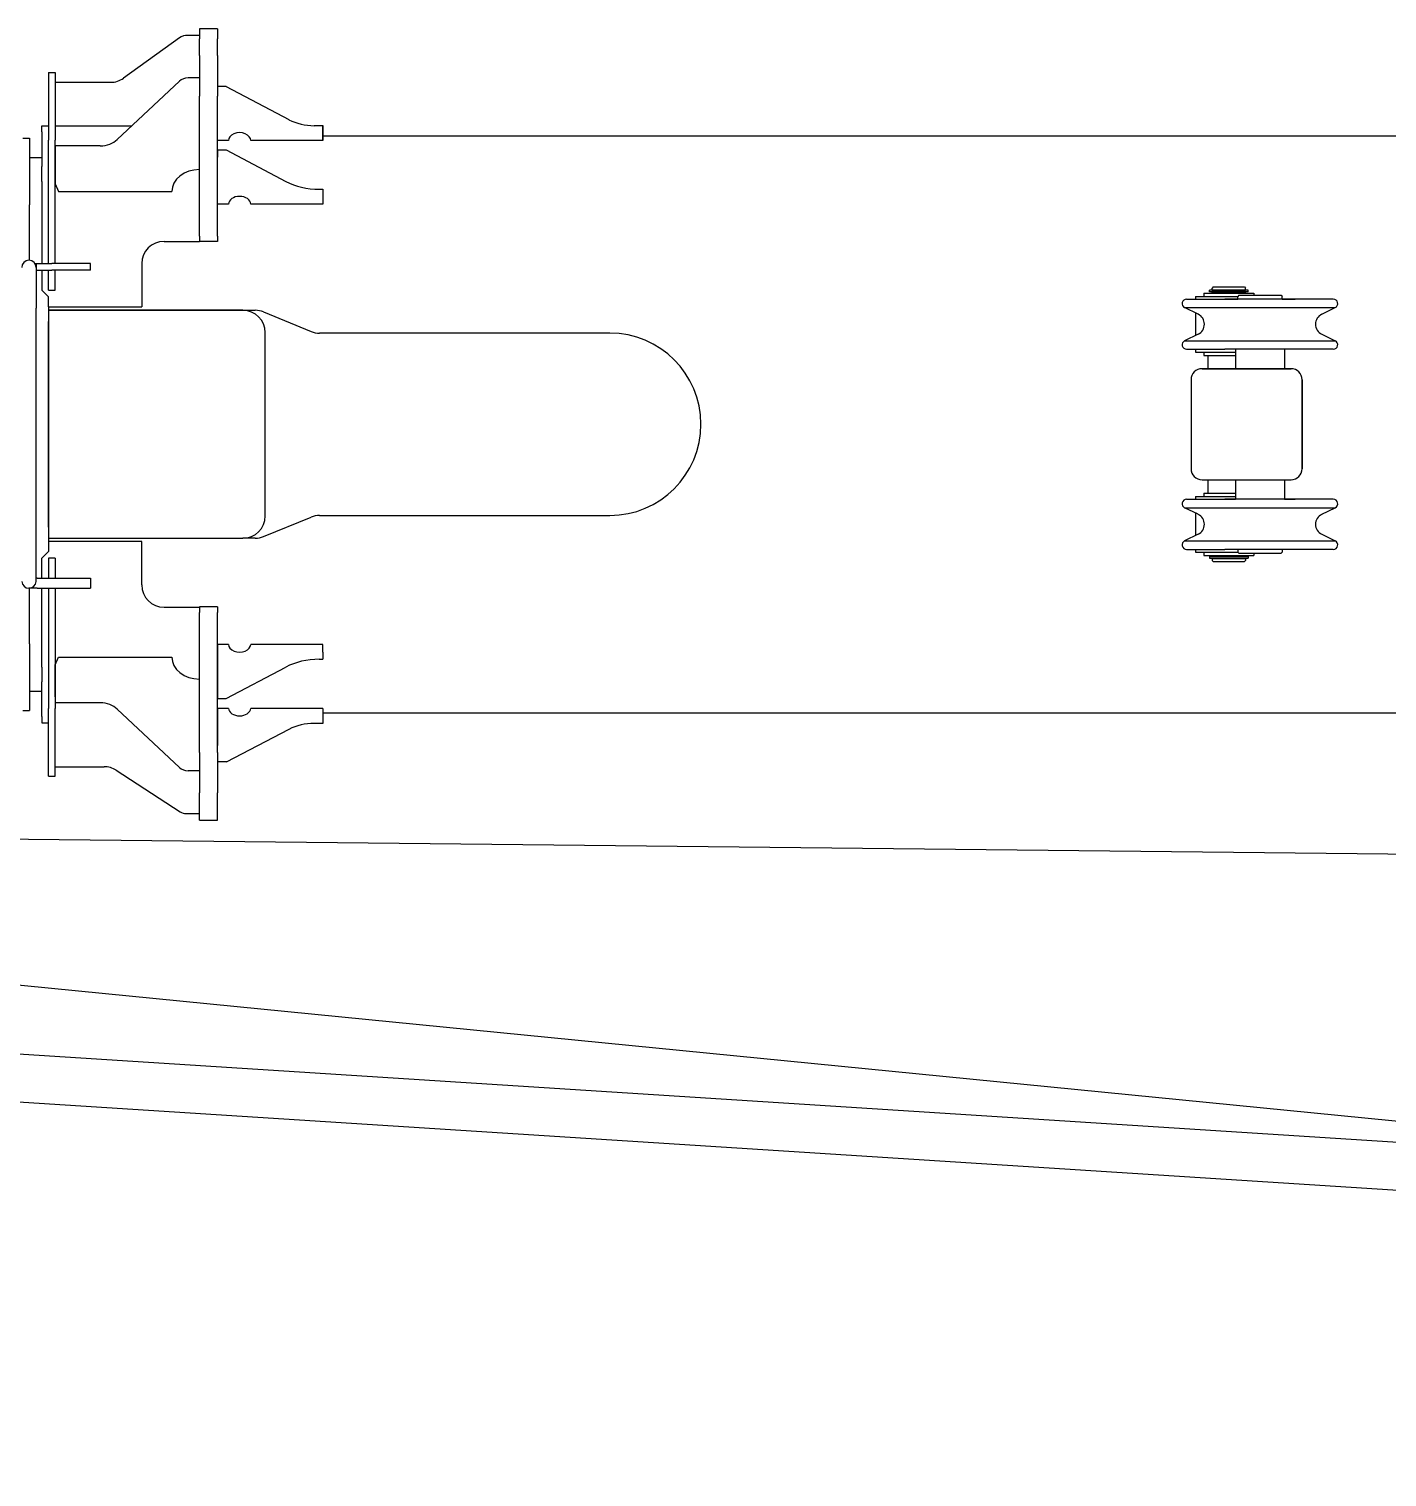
# Model space of a CAD drawing. Extents: x -31701 to 37626, y -27136 to 32271.
# Drawn here: x 26906 to 28128, y 16946 to 18249 of the extents above; entities that cross this region are included whole.
import ezdxf

# ---------------------------------------------------------------- set-up
doc = ezdxf.new("R2010")
doc.units = 0
doc.layers.get('0').update_dxf_attribs({"linetype": 'CONTINUOUS'})

msp = doc.modelspace()

# ---------------------------------------------------------------- linework, layer by layer
at = {"color": 162, "linetype": 'Continuous'}
for p, q in [((27041.59, 18240.66), (26991.22, 18204.37)), ((27059.59, 18242.82), (27049.23, 18242.82)), ((27075.59, 18248.57), (27059.59, 18248.57)), ((27059.59, 18248.57), (27059.59, 18239.79)), ((27059.59, 18224.56), (27059.59, 18239.79)), ((27075.59, 18248.57), (27075.59, 18239.79)), ((27075.59, 18224.56), (27075.59, 18239.79)), ((27059.59, 18224.56), (27059.59, 18188.12)), ((27075.59, 18224.56), (27075.59, 18188.12)), ((26923.59, 18209.48), (26923.59, 18148.55)), ((26923.59, 18209.48), (26929.59, 18209.48)), ((26929.59, 18209.48), (26929.59, 18166.94)), ((26929.59, 18209.48), (26929.59, 18148.55)), ((26929.59, 18200.59), (26979.53, 18200.59)), ((27041.59, 18201.75), (26985.58, 18149.08)), ((27059.59, 18204.56), (27049.23, 18204.56)), ((27059.59, 18062.27), (27059.59, 18188.12)), ((27083.59, 18196.9), (27075.59, 18196.9)), ((27075.59, 18062.27), (27075.59, 18188.12)), ((27083.59, 18196.9), (27139.92, 18166.98)), ((27075.59, 18148.22), (27075.59, 18182.03)), ((26917.59, 18155.91), (26917.59, 18161.48)), ((26917.59, 18161.48), (26923.59, 18161.48)), ((26929.59, 18161.48), (26998.76, 18161.48)), ((27170.59, 18161.56), (27162.55, 18161.56)), ((27170.59, 18161.65), (27170.59, 18155.29)), ((27170.59, 18148.09), (27170.59, 18161.56)), ((26900.59, 18150.48), (26906.59, 18150.48)), ((26906.59, 18150.48), (26906.59, 18090.48)), ((26917.59, 18155.91), (26917.59, 18124.77)), ((26923.59, 18129.23), (26923.59, 18148.55)), ((26929.59, 18129.23), (26929.59, 18148.55)), ((27085.58, 18148.09), (27075.59, 18148.09)), ((27170.59, 18148.09), (27105.59, 18148.09)), ((27170.59, 18155.29), (27170.59, 18148.22)), ((27170.59, 18152.47), (31017.09, 18152.47)), ((26906.59, 18132.97), (26917.59, 18132.97)), ((26970.3, 18143.45), (26929.59, 18143.45)), ((26929.59, 18143.45), (26929.59, 18137.97)), ((26929.59, 18137.97), (26929.59, 18109.4)), ((27075.59, 18139.73), (27075.59, 18133.37)), ((27075.59, 18139.73), (27083.59, 18139.73)), ((27075.59, 18090.94), (27075.59, 18133.37)), ((27083.59, 18139.73), (27137.28, 18111.4)), ((26917.59, 18111.33), (26917.59, 18124.77)), ((26923.59, 18061.02), (26923.59, 18129.23)), ((26929.59, 18061.02), (26929.59, 18129.23)), ((26917.59, 18111.33), (26917.59, 18037.48)), ((26929.59, 18109.4), (26932.59, 18102.25)), ((26932.59, 18102.25), (27034.59, 18102.25)), ((27167.19, 18104.38), (27170.59, 18104.38)), ((27170.59, 18104.38), (27170.59, 18098.01)), ((27170.59, 18098.01), (27170.59, 18090.94)), ((26906.59, 18040.46), (26906.59, 18090.48)), ((27085.59, 18090.94), (27075.59, 18090.94)), ((27170.59, 18090.94), (27105.59, 18090.94)), ((26923.59, 18055.84), (26923.59, 18061.02)), ((26923.59, 18037.48), (26923.59, 18055.84)), ((26929.59, 18055.84), (26929.59, 18061.02)), ((26929.59, 18037.48), (26929.59, 18055.84)), ((27027.59, 18057.48), (27059.59, 18057.48)), ((27059.59, 18062.27), (27059.59, 18057.34)), ((27075.59, 18057.34), (27059.59, 18057.34)), ((27075.59, 18062.27), (27075.59, 18057.34)), ((26911.56, 18037.48), (26912.58, 18037.48)), ((26912.58, 18037.48), (26912.58, 18031.47)), ((26912.58, 18037.48), (26926.74, 18037.48)), ((26912.58, 18033.98), (26912.58, 17997.48)), ((26912.58, 18031.47), (26926.74, 18031.47)), ((26917.59, 18031.47), (26917.59, 18013.47)), ((26923.59, 18023.48), (26923.59, 18031.47)), ((26934.59, 18037.48), (26926.74, 18037.48)), ((26934.59, 18031.47), (26926.74, 18031.47)), ((26929.59, 18023.48), (26929.59, 18031.47)), ((26959.43, 18037.48), (26934.59, 18037.48)), ((26959.43, 18031.47), (26934.59, 18031.47)), ((26961.59, 18037.48), (26959.43, 18037.48)), ((26961.59, 18031.47), (26959.43, 18031.47)), ((26961.59, 18031.47), (26961.59, 18037.48)), ((27007.59, 18037.48), (27007.59, 18005.47)), ((26923.59, 18013.47), (26923.59, 18023.48)), ((26929.59, 18013.47), (26929.59, 18023.48)), ((27971.59, 18016.47), (27970.59, 18015.48)), ((27970.59, 18013.62), (27970.59, 18015.48)), ((27971.59, 18016.47), (27999.59, 18016.47)), ((27999.59, 18016.47), (28000.59, 18015.48)), ((28000.59, 18013.62), (28000.59, 18015.48)), ((26917.59, 18013.47), (26923.59, 18007.48)), ((26923.59, 18013.47), (26929.59, 18013.47)), ((26923.59, 18005.47), (26923.59, 18007.48)), ((26923.59, 17998.47), (26923.59, 18005.47)), ((27007.59, 18005.47), (27007.59, 17998.47)), ((27947.59, 18005.47), (27981.94, 18005.47)), ((27947.59, 18005.47), (27993.59, 18005.47)), ((27955.59, 18007.98), (27955.59, 18005.47)), ((27955.59, 18007.98), (27993.59, 18007.98)), ((27963.09, 18010.97), (27963.09, 18007.98)), ((27963.09, 18010.97), (28008.09, 18010.97)), ((27963.09, 18007.98), (27993.59, 18007.98)), ((27968.13, 18012.02), (27968.13, 18013.62)), ((28003.04, 18013.62), (27968.13, 18013.62)), ((28003.04, 18012.02), (27968.13, 18012.02)), ((27970.59, 18013.62), (28000.59, 18013.62)), ((27970.59, 18010.97), (27970.59, 18011.98)), ((27970.59, 18011.98), (28000.59, 18011.98)), ((27971.54, 18011.98), (27971.54, 18012.02)), ((28079.59, 18005.47), (27981.94, 18005.47)), ((27994.59, 18008.97), (27993.59, 18007.98)), ((27993.59, 18005.47), (27993.59, 18007.98)), ((27994.59, 18008.97), (28032.59, 18008.97)), ((27999.64, 18011.98), (27999.64, 18012.02)), ((28000.59, 18010.97), (28000.59, 18011.98)), ((28003.04, 18012.02), (28003.04, 18013.62)), ((28008.09, 18010.97), (28008.09, 18008.97)), ((28032.59, 18008.97), (28033.59, 18007.98)), ((28033.59, 18005.47), (28033.59, 18007.98)), ((28033.59, 18005.47), (28045.23, 18005.47)), ((28079.59, 18005.47), (28045.23, 18005.47)), ((26912.58, 17788.47), (26912.58, 17997.48)), ((26923.59, 17998.47), (27007.59, 17998.47)), ((26923.59, 17998.47), (26923.59, 17995.47)), ((27098.59, 17995.47), (26923.59, 17995.47)), ((26923.59, 17995.47), (26923.59, 17790.48)), ((26923.59, 17995.47), (26923.59, 17985.48)), ((26923.59, 17995.47), (27109.64, 17995.47)), ((27117.23, 17993.98), (27159.94, 17976.47)), ((27957.97, 17991.96), (27945.83, 17997.88)), ((27945.83, 17997.88), (27981.1, 17997.88)), ((27955.59, 17993.12), (27955.59, 17972.82)), ((27981.1, 17997.88), (28081.34, 17997.88)), ((28069.2, 17991.96), (28081.34, 17997.88)), ((26923.59, 17800.47), (26923.59, 17985.48)), ((27118.59, 17810.47), (27118.59, 17975.47)), ((27428.59, 17974.98), (27167.53, 17974.98)), ((27957.97, 17973.99), (27945.83, 17968.07)), ((27945.83, 17968.07), (27981.1, 17968.07)), ((27981.1, 17968.07), (28081.34, 17968.07)), ((28069.2, 17973.99), (28081.34, 17968.07)), ((27947.59, 17960.47), (27981.94, 17960.47)), ((27955.59, 17960.47), (27955.59, 17957.97)), ((27955.59, 17957.97), (27991.59, 17957.97)), ((27963.09, 17957.97), (27963.09, 17954.98)), ((27963.09, 17954.98), (27991.59, 17954.98)), ((27966.59, 17954.98), (27966.59, 17942.97)), ((28079.59, 17960.47), (27981.94, 17960.47)), ((27991.59, 17960.47), (27991.59, 17942.97)), ((28035.59, 17960.47), (28035.59, 17942.97)), ((28041.59, 17942.97), (27961.59, 17942.97)), ((27961.59, 17942.97), (28041.59, 17942.97)), ((27951.59, 17932.98), (27951.59, 17852.97)), ((28051.59, 17852.97), (28051.59, 17932.98)), ((28051.59, 17932.98), (28051.59, 17852.97)), ((27961.59, 17842.98), (28041.59, 17842.98)), ((27966.59, 17842.98), (27966.59, 17830.97)), ((27991.59, 17842.98), (27991.59, 17825.47)), ((28035.59, 17842.98), (28035.59, 17825.47)), ((27947.59, 17825.47), (27981.94, 17825.47)), ((27947.59, 17825.47), (27991.59, 17825.47)), ((27955.59, 17827.98), (27955.59, 17825.47)), ((27955.59, 17827.98), (27991.59, 17827.98)), ((27963.09, 17830.97), (27963.09, 17827.98)), ((27963.09, 17830.97), (27991.59, 17830.97)), ((27963.09, 17827.98), (27991.59, 17827.98)), ((27966.59, 17830.97), (27991.59, 17830.97)), ((28079.59, 17825.47), (27981.94, 17825.47)), ((28035.59, 17825.47), (28045.23, 17825.47)), ((28079.59, 17825.47), (28045.23, 17825.47)), ((27117.23, 17791.97), (27159.94, 17809.48)), ((27167.53, 17810.97), (27428.59, 17810.97)), ((27957.97, 17811.96), (27945.83, 17817.88)), ((27945.83, 17817.88), (27981.1, 17817.88)), ((27955.59, 17813.12), (27955.59, 17792.82)), ((27981.1, 17817.88), (28081.34, 17817.88)), ((28069.2, 17811.96), (28081.34, 17817.88)), ((26923.59, 17800.47), (26923.59, 17790.48)), ((27957.97, 17793.99), (27945.83, 17788.07)), ((28069.2, 17793.99), (28081.34, 17788.07)), ((26912.58, 17751.97), (26912.58, 17788.47)), ((26923.59, 17790.48), (27098.59, 17790.48)), ((26923.59, 17790.48), (26923.59, 17787.48)), ((27007.59, 17787.48), (26923.59, 17787.48)), ((26923.59, 17787.48), (26923.59, 17780.47)), ((27007.59, 17780.47), (27007.59, 17787.48)), ((27109.64, 17790.48), (27098.6, 17790.48)), ((27945.83, 17788.07), (27981.1, 17788.07)), ((27981.1, 17788.07), (28081.34, 17788.07)), ((26917.59, 17772.48), (26923.59, 17778.47)), ((26917.59, 17754.47), (26917.59, 17772.48)), ((26923.59, 17780.47), (26923.59, 17778.47)), ((26923.59, 17772.48), (26923.59, 17762.47)), ((26929.59, 17772.48), (26923.59, 17772.48)), ((26929.59, 17772.48), (26929.59, 17762.47)), ((27007.59, 17748.47), (27007.59, 17780.47)), ((27947.59, 17780.47), (27981.94, 17780.47)), ((27955.59, 17780.47), (27955.59, 17777.97)), ((27955.59, 17777.97), (27993.59, 17777.97)), ((27963.09, 17777.97), (27963.09, 17774.98)), ((27963.09, 17774.98), (28008.09, 17774.98)), ((27968.13, 17773.97), (27968.13, 17772.38)), ((27968.13, 17773.97), (28003.04, 17773.97)), ((27968.13, 17772.38), (28003.04, 17772.38)), ((27970.59, 17774.98), (27970.59, 17773.97)), ((27970.59, 17773.97), (28000.59, 17773.97)), ((27970.59, 17772.32), (27970.59, 17770.47)), ((27970.59, 17772.32), (28000.59, 17772.32)), ((27970.59, 17770.47), (27971.59, 17769.47)), ((27971.54, 17772.38), (27971.54, 17772.32)), ((27971.59, 17769.47), (27999.59, 17769.47)), ((28079.59, 17780.47), (27981.94, 17780.47)), ((27993.59, 17780.47), (27993.59, 17777.97)), ((27993.59, 17777.97), (27994.59, 17776.97)), ((27994.59, 17776.97), (28032.59, 17776.97)), ((28000.59, 17770.47), (27999.59, 17769.47)), ((27999.64, 17772.38), (27999.64, 17772.32)), ((28000.59, 17774.98), (28000.59, 17773.97)), ((28000.59, 17772.32), (28000.59, 17770.47)), ((28003.04, 17773.97), (28003.04, 17772.38)), ((28008.09, 17776.97), (28008.09, 17774.98)), ((28033.59, 17777.97), (28032.59, 17776.97)), ((28033.59, 17780.47), (28033.59, 17777.97)), ((26923.59, 17762.47), (26923.59, 17754.47)), ((26929.59, 17762.47), (26929.59, 17754.47)), ((26913.59, 17745.48), (26906.12, 17745.48)), ((26906.59, 17695.47), (26906.59, 17745.48)), ((26913.59, 17754.47), (26912.58, 17754.47)), ((26913.59, 17754.47), (26926.74, 17754.47)), ((26913.59, 17745.48), (26926.74, 17745.48)), ((26917.59, 17674.62), (26917.59, 17745.48)), ((26923.59, 17745.48), (26923.59, 17730.11)), ((26926.74, 17754.47), (26934.59, 17754.47)), ((26926.74, 17745.48), (26934.59, 17745.48)), ((26929.59, 17745.48), (26929.59, 17730.11)), ((26934.59, 17754.47), (26959.43, 17754.47)), ((26934.59, 17745.48), (26959.43, 17745.48)), ((26959.43, 17754.47), (26961.59, 17754.47)), ((26959.43, 17745.48), (26961.59, 17745.48)), ((26961.59, 17754.47), (26961.59, 17745.48)), ((26923.59, 17730.11), (26923.59, 17724.93)), ((26929.59, 17730.11), (26929.59, 17724.93)), ((27075.59, 17728.61), (27059.59, 17728.61)), ((27059.59, 17728.61), (27059.59, 17723.68)), ((27075.59, 17728.61), (27075.59, 17723.68)), ((26923.59, 17724.93), (26923.59, 17656.72)), ((26929.59, 17724.93), (26929.59, 17656.72)), ((27027.59, 17728.47), (27059.59, 17728.47)), ((27059.59, 17597.83), (27059.59, 17723.68)), ((27075.59, 17597.83), (27075.59, 17723.68)), ((26906.59, 17695.47), (26906.59, 17635.47)), ((27085.59, 17695.01), (27075.59, 17695.01)), ((27075.59, 17695.01), (27075.59, 17652.58)), ((27170.59, 17695.01), (27105.59, 17695.01)), ((27170.59, 17687.94), (27170.59, 17695.01)), ((26929.59, 17676.44), (26932.59, 17683.58)), ((26929.59, 17647.86), (26929.59, 17676.44)), ((26932.59, 17683.58), (27034.59, 17683.58)), ((27167.19, 17681.57), (27170.59, 17681.57)), ((27170.59, 17687.94), (27170.59, 17681.57)), ((26917.59, 17674.62), (26917.59, 17661.18)), ((27083.59, 17646.22), (27137.28, 17674.55)), ((26906.59, 17652.97), (26917.59, 17652.97)), ((26917.59, 17630.04), (26917.59, 17661.18)), ((26923.59, 17656.72), (26923.59, 17637.4)), ((26929.59, 17656.72), (26929.59, 17637.4)), ((27075.59, 17652.58), (27075.59, 17646.22)), ((26923.59, 17576.47), (26923.59, 17637.4)), ((26929.59, 17647.86), (26929.59, 17642.39)), ((26970.3, 17642.39), (26929.59, 17642.39)), ((26929.59, 17576.47), (26929.59, 17637.4)), ((27075.59, 17646.22), (27083.59, 17646.22)), ((27075.59, 17637.73), (27075.59, 17603.92)), ((27085.58, 17637.4), (27075.59, 17637.4)), ((27170.59, 17637.4), (27105.57, 17637.4)), ((27170.59, 17637.4), (27170.59, 17623.93)), ((26900.59, 17635.47), (26906.59, 17635.47)), ((26917.59, 17630.04), (26917.59, 17624.47)), ((26917.59, 17624.47), (26923.59, 17624.47)), ((27041.59, 17584.09), (26985.58, 17636.75)), ((27170.59, 17633.48), (31017.09, 17633.48)), ((27170.59, 17630.66), (27170.59, 17624.3)), ((26929.59, 17618.97), (26929.63, 17618.97)), ((26929.59, 17576.47), (26929.59, 17618.89)), ((27083.83, 17589.41), (27140.33, 17618.72)), ((27170.59, 17623.93), (27162.55, 17623.93)), ((27059.59, 17597.83), (27059.59, 17561.39)), ((27075.59, 17597.83), (27075.59, 17561.39)), ((27083.83, 17589.41), (27075.83, 17589.41)), ((26923.59, 17576.47), (26929.59, 17576.47)), ((26929.59, 17584.9), (26973.68, 17584.9)), ((26984.54, 17581.69), (27042.11, 17544.45)), ((27059.59, 17581.27), (27049.23, 17581.27)), ((27059.59, 17536.92), (27059.59, 17561.39)), ((27075.59, 17536.92), (27075.59, 17561.39)), ((27047.54, 17542.85), (27059.59, 17542.85)), ((27059.59, 17536.92), (27075.59, 17536.92))]:
    msp.add_line(p, q, dxfattribs=at)
at = {"color": 11, "linetype": 'Continuous'}
for p, q in [((26535.2, 17523.69), (28326.82, 17504.58)), ((26529.81, 17424.83), (28312.88, 17248.95)), ((26511.26, 17351.26), (32174.67, 16988.88)), ((26508.51, 17308.35), (32171.93, 16945.96))]:
    msp.add_line(p, q, dxfattribs=at)
at = {"color": 162, "linetype": 'Continuous'}
for centre, radius, start, end in [((26979.53, 18220.59), 20, 270, 305.77437), ((27162.55, 18211.56), 50, 243.0859, 270), ((27027.59, 18037.48), 20, 90, 180), ((26906.09, 18033.98), 6.5, 0, 180), ((27947.59, 18001.47), 4, 90, 244.01077), ((28079.59, 18001.47), 4, 295.98924, 90), ((27098.59, 17975.47), 20, 0, 90), ((27109.64, 17975.47), 20, 67.70637, 90), ((27953.59, 17982.97), 10, 295.98924, 64.01076), ((28073.59, 17982.97), 10, 115.98923, 244.01077), ((27167.53, 17994.97), 20, 247.70637, 270), ((27428.59, 17892.97), 82, 270, 90), ((27947.59, 17964.47), 4, 115.98923, 270), ((28079.59, 17964.47), 4, 270, 64.01076), ((27961.59, 17932.98), 10, 90, 180), ((28041.59, 17932.98), 10, 0, 90), ((28041.59, 17932.98), 10, 0, 90), ((27961.59, 17852.97), 10, 180, 270), ((28041.59, 17852.97), 10, 270, 0), ((27947.59, 17821.47), 4, 90, 244.01077), ((28079.59, 17821.47), 4, 295.98924, 90), ((27098.59, 17810.47), 20, 270, 0), ((27167.53, 17790.98), 20, 90, 112.29363), ((27953.59, 17802.97), 10, 295.98924, 64.01076), ((28073.59, 17802.97), 10, 115.98923, 244.01077), ((27109.64, 17810.47), 20, 270, 292.29363), ((27947.59, 17784.47), 4, 115.98923, 270), ((28079.59, 17784.47), 4, 270, 64.01076), ((26906.09, 17751.97), 6.5, 183.91304, 356.08696), ((26906.09, 17751.97), 6.5, 356.08696, 0), ((27027.59, 17748.47), 20, 180, 270), ((27162.55, 17573.93), 50, 90, 116.9141), ((26973.68, 17564.9), 20, 57.10055, 90), ((27047.54, 17552.85), 10, 237.10055, 270)]:
    msp.add_arc(centre, radius, start, end, dxfattribs=at)
for centre, major_axis, ratio, start_param, end_param in [((27049.23, 18236.74), (-10, 0), 0.608263, 4.712389, 5.5820939), ((27049.23, 18196.63), (-10, 0), 0.793736, 4.712389, 5.5820939), ((26970.3, 18159.32), (-20, 0), 0.793736, 1.5707963, 2.4405012), ((27095.59, 18148.22), (-10, 0), 0.707107, 3.1235288, 6.3012492), ((27059.59, 18102.25), (-25, 0), 0.793736, 4.712389, 6.2831853), ((27167.19, 18139.73), (-50, 0), 0.707107, 0.9296876, 1.5707963), ((27095.59, 18090.94), (-10, 0), 0.707107, 3.1415927, 6.2831853), ((27095.59, 17695.01), (-10, 0), 0.707107, 0, 3.1415927), ((27059.59, 17683.58), (-25, 0), 0.793736, 0, 1.5707963), ((27167.19, 17646.22), (-50, 0), 0.707107, 4.712389, 5.3534977), ((26970.3, 17626.51), (-20, 0), 0.793736, 3.8426841, 4.712389), ((27095.59, 17637.73), (-10, 0), 0.707107, 0.046694, 3.0948986), ((27049.23, 17589.21), (-10, 0), 0.793736, 0.7010914, 1.5707963)]:
    msp.add_ellipse(centre, major_axis=major_axis, ratio=ratio, start_param=start_param, end_param=end_param, dxfattribs=at)

doc.saveas('drawing.dxf')
